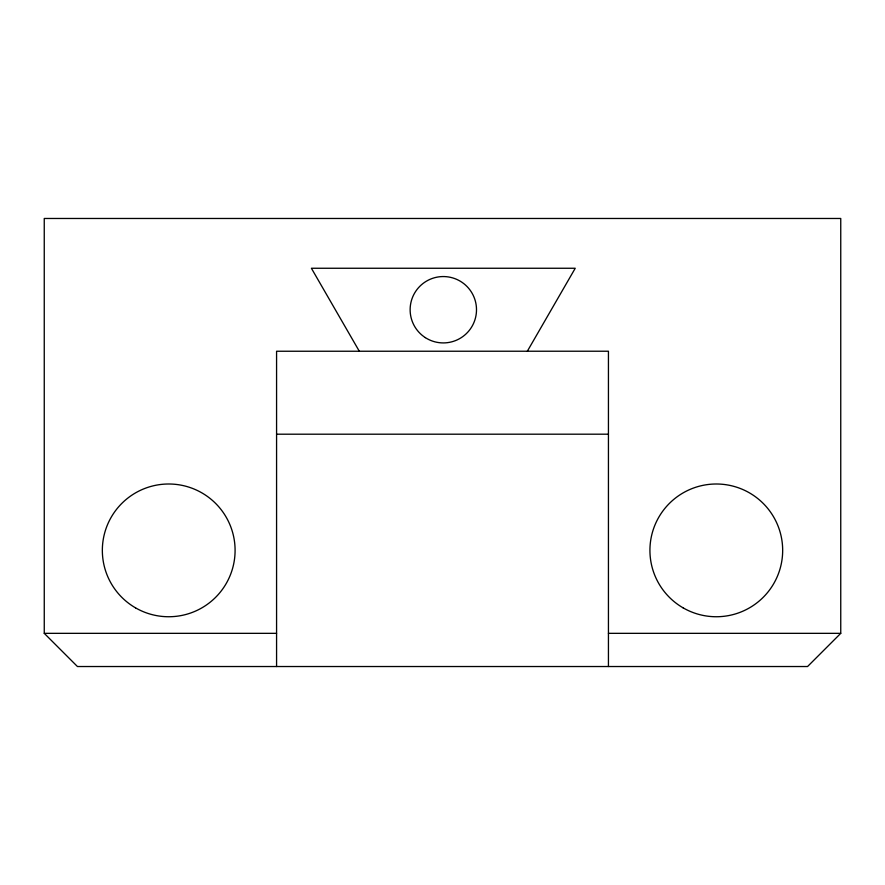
<?xml version="1.0" encoding="UTF-8"?>
<svg xmlns="http://www.w3.org/2000/svg" width="885" height="885" viewBox="0 0 885 885"><rect width="100%" height="100%" fill="white"/><g stroke="black" fill="none" stroke-linecap="round" stroke-linejoin="round"><path stroke-width="1.33" d="M527.338 351.223L575.239 268.255L311.398 268.255L359.299 351.223M840.75 633.339L807.562 666.527L77.449 666.527L44.261 633.339L44.25 218.473L840.75 218.473L840.75 633.339L608.438 633.339M276.574 434.203L608.438 434.192M44.261 633.339L276.574 633.339M608.438 666.527L608.438 351.223L276.574 351.245L276.574 666.527M683.109 607.851A66.375 66.375 0 0 0 782.672 550.37A66.375 66.375 0 0 0 683.109 492.89A66.375 66.375 0 0 0 683.109 607.851M135.527 607.851A66.375 66.375 0 0 0 235.089 550.37A66.375 66.375 0 0 0 135.527 492.89A66.375 66.375 0 0 0 135.527 607.851M425.331 337.627A33.188 33.188 0 0 0 476.462 311.376A33.188 33.188 0 0 0 428.163 280.213A33.188 33.188 0 0 0 425.331 337.627"/></g></svg>
